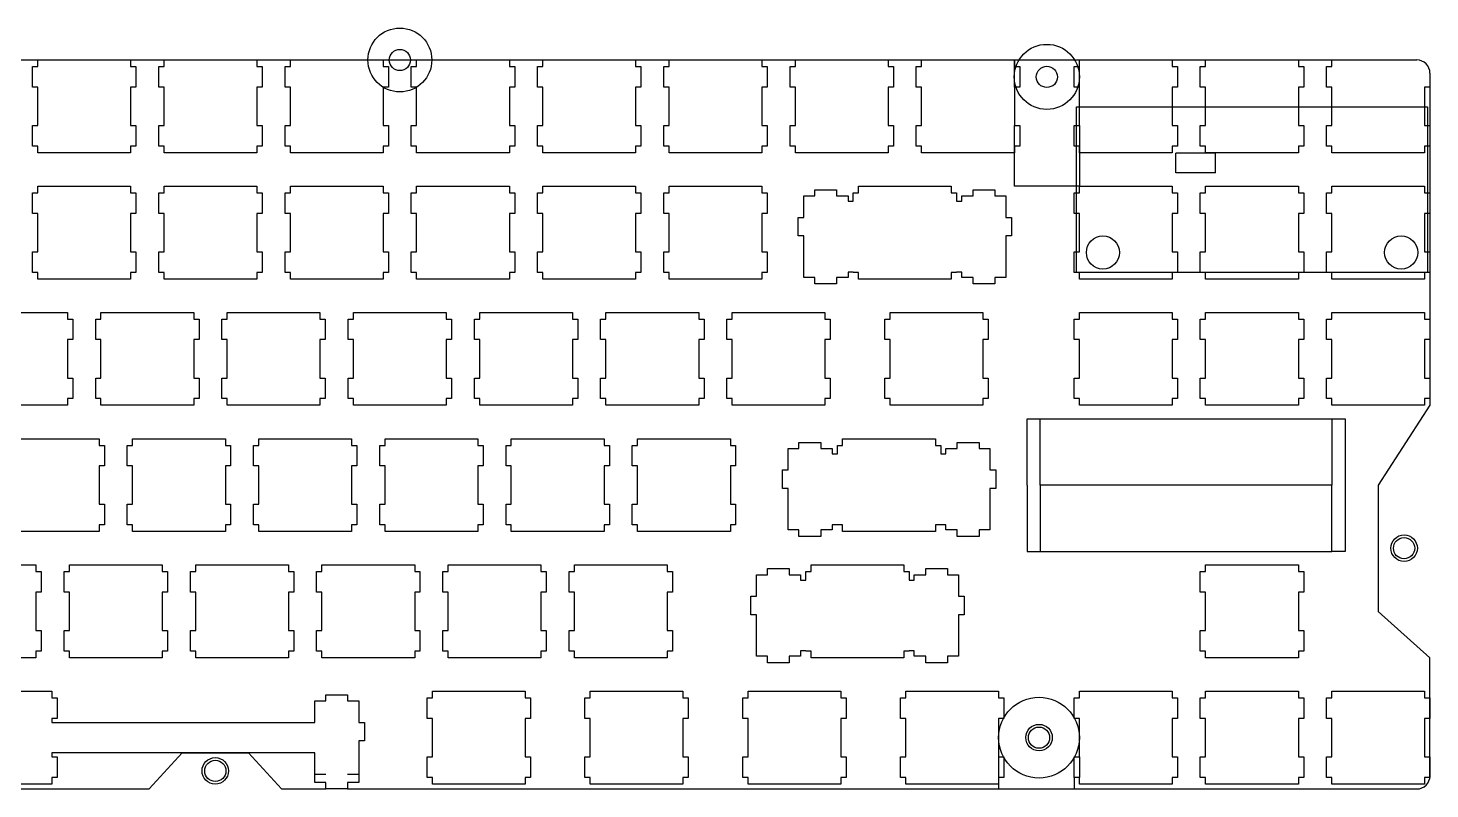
# Model space of a CAD drawing. Extents: x -658 to 1358, y -381 to 599.
# Drawn here: x 1146.7 to 1358.2, y 255.3 to 370.1 of the extents above; entities that cross this region are included whole.
import ezdxf

# ---------------------------------------------------------------- set-up
doc = ezdxf.new("R2010")
doc.units = 0
doc.header["$MEASUREMENT"] = 0

msp = doc.modelspace()

# ---------------------------------------------------------------- linework, layer by layer
at = {"linetype": 'Continuous'}
for p, q in [((1016.02, 365.26), (1356.23, 365.26)), ((1295.52, 361.16), (1295.52, 365.26)), ((1305.33, 361.16), (1305.33, 364.26)), ((1358.23, 363.26), (1358.23, 313.16)), ((1304.88, 358.21), (1357.88, 358.21)), ((1304.88, 333.21), (1304.88, 358.21)), ((1357.88, 358.21), (1357.88, 333.21)), ((1295.52, 346.21), (1295.52, 355.36)), ((1305.33, 355.36), (1305.33, 346.21)), ((1325.88, 351.21), (1319.88, 351.21)), ((1319.88, 348.21), (1319.88, 351.21)), ((1325.88, 348.21), (1325.88, 351.21)), ((1325.88, 348.21), (1319.88, 348.21)), ((1305.33, 346.21), (1295.52, 346.21)), ((1357.88, 333.21), (1304.88, 333.21)), ((1358.23, 313.16), (1350.43, 301.11)), ((1297.43, 301.11), (1297.43, 311.11)), ((1297.43, 311.11), (1299.43, 311.11)), ((1299.43, 311.11), (1343.43, 311.11)), ((1299.43, 301.11), (1299.43, 311.11)), ((1343.43, 311.11), (1343.43, 301.11)), ((1343.43, 311.11), (1345.43, 311.11)), ((1345.43, 311.11), (1345.43, 291.11)), ((1297.43, 301.11), (1297.43, 291.11)), ((1299.43, 301.11), (1299.43, 291.11)), ((1343.43, 301.11), (1299.43, 301.11)), ((1343.43, 291.11), (1343.43, 301.11)), ((1350.43, 301.11), (1350.43, 282.06)), ((1297.43, 291.11), (1299.43, 291.11)), ((1299.43, 291.11), (1343.43, 291.11)), ((1345.43, 291.11), (1343.43, 291.11)), ((1350.43, 282.06), (1358.23, 275.06)), ((1358.23, 257.26), (1358.23, 275.06)), ((1169.94, 260.71), (1164.94, 255.27)), ((1169.94, 260.71), (1179.94, 260.71)), ((1179.94, 260.71), (1184.94, 255.26)), ((1293.14, 260.11), (1293.14, 255.26)), ((1305.33, 260.11), (1305.33, 257.01)), ((1304.53, 257.01), (1304.53, 255.35)), ((1121.59, 255.27), (1164.94, 255.27)), ((1184.94, 255.26), (1191.61, 255.26)), ((1194.91, 255.26), (1356.23, 255.26))]:
    msp.add_line(p, q, dxfattribs=at)
at = {"color": 0}
for p, q in [((1147.37, 361.16), (1147.37, 364.26)), ((1147.37, 364.26), (1148.17, 364.26)), ((1148.17, 364.26), (1148.17, 365.26)), ((1148.17, 365.26), (1162.17, 365.26)), ((1162.17, 365.26), (1162.17, 364.26)), ((1162.17, 364.26), (1162.97, 364.26)), ((1162.97, 364.26), (1162.97, 361.16)), ((1166.42, 361.16), (1166.42, 364.26)), ((1166.42, 364.26), (1167.22, 364.26)), ((1167.22, 364.26), (1167.22, 365.26)), ((1167.22, 365.26), (1181.22, 365.26)), ((1181.22, 365.26), (1181.22, 364.26)), ((1181.22, 364.26), (1182.02, 364.26)), ((1182.02, 364.26), (1182.02, 361.16)), ((1185.47, 361.16), (1185.47, 364.26)), ((1185.47, 364.26), (1186.27, 364.26)), ((1186.27, 364.26), (1186.27, 365.26)), ((1186.27, 365.26), (1200.27, 365.26)), ((1200.27, 365.26), (1200.27, 364.26)), ((1200.27, 364.26), (1201.07, 364.26)), ((1201.07, 364.26), (1201.07, 361.16)), ((1204.52, 361.16), (1204.52, 364.26)), ((1204.52, 364.26), (1205.32, 364.26)), ((1205.32, 364.26), (1205.32, 365.26)), ((1205.32, 365.26), (1219.32, 365.26)), ((1219.32, 365.26), (1219.32, 364.26)), ((1219.32, 364.26), (1220.12, 364.26)), ((1220.12, 364.26), (1220.12, 361.16)), ((1223.57, 361.16), (1223.57, 364.26)), ((1223.57, 364.26), (1224.37, 364.26)), ((1224.37, 364.26), (1224.37, 365.26)), ((1224.37, 365.26), (1238.37, 365.26)), ((1238.37, 365.26), (1238.37, 364.26)), ((1238.37, 364.26), (1239.17, 364.26)), ((1239.17, 364.26), (1239.17, 361.16)), ((1242.62, 361.16), (1242.62, 364.26)), ((1242.62, 364.26), (1243.42, 364.26)), ((1243.42, 364.26), (1243.42, 365.26)), ((1243.42, 365.26), (1257.42, 365.26)), ((1257.42, 365.26), (1257.42, 364.26)), ((1257.42, 364.26), (1258.22, 364.26)), ((1258.22, 364.26), (1258.22, 361.16)), ((1261.67, 361.16), (1261.67, 364.26)), ((1261.67, 364.26), (1262.47, 364.26)), ((1262.47, 364.26), (1262.47, 365.26)), ((1262.47, 365.26), (1276.47, 365.26)), ((1276.47, 365.26), (1276.47, 364.26)), ((1276.47, 364.26), (1277.27, 364.26)), ((1277.27, 364.26), (1277.27, 361.16)), ((1280.72, 361.16), (1280.72, 364.26)), ((1280.72, 364.26), (1281.52, 364.26)), ((1281.52, 364.26), (1281.52, 365.26)), ((1281.52, 365.26), (1295.52, 365.26)), ((1295.52, 365.26), (1295.52, 364.26)), ((1295.52, 364.26), (1296.32, 364.26)), ((1296.32, 364.26), (1296.32, 361.16)), ((1304.53, 361.16), (1304.53, 364.26)), ((1304.53, 364.26), (1305.33, 364.26)), ((1305.33, 364.26), (1305.33, 365.26)), ((1305.33, 365.26), (1319.33, 365.26)), ((1319.33, 365.26), (1319.33, 364.26)), ((1319.33, 364.26), (1320.13, 364.26)), ((1320.13, 364.26), (1320.13, 361.16)), ((1323.58, 361.16), (1323.58, 364.26)), ((1323.58, 364.26), (1324.38, 364.26)), ((1324.38, 364.26), (1324.38, 365.26)), ((1324.38, 365.26), (1338.38, 365.26)), ((1338.38, 365.26), (1338.38, 364.26)), ((1338.38, 364.26), (1339.18, 364.26)), ((1339.18, 364.26), (1339.18, 361.16)), ((1342.63, 361.16), (1342.63, 364.26)), ((1342.63, 364.26), (1343.43, 364.26)), ((1343.43, 364.26), (1343.43, 365.26)), ((1343.43, 365.26), (1356.23, 365.26)), ((1358.23, 363.26), (1358.23, 361.16)), ((1148.17, 361.16), (1147.37, 361.16)), ((1148.17, 355.36), (1148.17, 361.16)), ((1162.97, 361.16), (1162.17, 361.16)), ((1162.17, 361.16), (1162.17, 355.36)), ((1167.22, 361.16), (1166.42, 361.16)), ((1167.22, 355.36), (1167.22, 361.16)), ((1182.02, 361.16), (1181.22, 361.16)), ((1181.22, 361.16), (1181.22, 355.36)), ((1186.27, 361.16), (1185.47, 361.16)), ((1186.27, 355.36), (1186.27, 361.16)), ((1201.07, 361.16), (1200.27, 361.16)), ((1200.27, 361.16), (1200.27, 355.36)), ((1205.32, 361.16), (1204.52, 361.16)), ((1205.32, 355.36), (1205.32, 361.16)), ((1220.12, 361.16), (1219.32, 361.16)), ((1219.32, 361.16), (1219.32, 355.36)), ((1224.37, 361.16), (1223.57, 361.16)), ((1224.37, 355.36), (1224.37, 361.16)), ((1239.17, 361.16), (1238.37, 361.16)), ((1238.37, 361.16), (1238.37, 355.36)), ((1243.42, 361.16), (1242.62, 361.16)), ((1243.42, 355.36), (1243.42, 361.16)), ((1258.22, 361.16), (1257.42, 361.16)), ((1257.42, 361.16), (1257.42, 355.36)), ((1262.47, 361.16), (1261.67, 361.16)), ((1262.47, 355.36), (1262.47, 361.16)), ((1277.27, 361.16), (1276.47, 361.16)), ((1276.47, 361.16), (1276.47, 355.36)), ((1281.52, 361.16), (1280.72, 361.16)), ((1281.52, 355.36), (1281.52, 361.16)), ((1296.32, 361.16), (1295.52, 361.16)), ((1295.52, 361.16), (1295.52, 355.36)), ((1305.33, 361.16), (1304.53, 361.16)), ((1305.33, 355.36), (1305.33, 361.16)), ((1320.13, 361.16), (1319.33, 361.16)), ((1319.33, 361.16), (1319.33, 355.36)), ((1324.38, 361.16), (1323.58, 361.16)), ((1324.38, 355.36), (1324.38, 361.16)), ((1339.18, 361.16), (1338.38, 361.16)), ((1338.38, 361.16), (1338.38, 355.36)), ((1343.43, 361.16), (1342.63, 361.16)), ((1343.43, 355.36), (1343.43, 361.16)), ((1358.23, 361.16), (1357.43, 361.16)), ((1357.43, 361.16), (1357.43, 355.36)), ((1147.37, 352.26), (1147.37, 355.36)), ((1147.37, 355.36), (1148.17, 355.36)), ((1162.17, 355.36), (1162.97, 355.36)), ((1162.97, 355.36), (1162.97, 352.26)), ((1166.42, 352.26), (1166.42, 355.36)), ((1166.42, 355.36), (1167.22, 355.36)), ((1181.22, 355.36), (1182.02, 355.36)), ((1182.02, 355.36), (1182.02, 352.26)), ((1185.47, 352.26), (1185.47, 355.36)), ((1185.47, 355.36), (1186.27, 355.36)), ((1200.27, 355.36), (1201.07, 355.36)), ((1201.07, 355.36), (1201.07, 352.26)), ((1204.52, 352.26), (1204.52, 355.36)), ((1204.52, 355.36), (1205.32, 355.36)), ((1219.32, 355.36), (1220.12, 355.36)), ((1220.12, 355.36), (1220.12, 352.26)), ((1223.57, 352.26), (1223.57, 355.36)), ((1223.57, 355.36), (1224.37, 355.36)), ((1238.37, 355.36), (1239.17, 355.36)), ((1239.17, 355.36), (1239.17, 352.26)), ((1242.62, 352.26), (1242.62, 355.36)), ((1242.62, 355.36), (1243.42, 355.36)), ((1257.42, 355.36), (1258.22, 355.36)), ((1258.22, 355.36), (1258.22, 352.26)), ((1261.67, 352.26), (1261.67, 355.36)), ((1261.67, 355.36), (1262.47, 355.36)), ((1276.47, 355.36), (1277.27, 355.36)), ((1277.27, 355.36), (1277.27, 352.26)), ((1280.72, 352.26), (1280.72, 355.36)), ((1280.72, 355.36), (1281.52, 355.36)), ((1295.52, 355.36), (1296.32, 355.36)), ((1296.32, 355.36), (1296.32, 352.26)), ((1304.53, 352.26), (1304.53, 355.36)), ((1304.53, 355.36), (1305.33, 355.36)), ((1319.33, 355.36), (1320.13, 355.36)), ((1320.13, 355.36), (1320.13, 352.26)), ((1323.58, 352.26), (1323.58, 355.36)), ((1323.58, 355.36), (1324.38, 355.36)), ((1338.38, 355.36), (1339.18, 355.36)), ((1339.18, 355.36), (1339.18, 352.26)), ((1342.63, 352.26), (1342.63, 355.36)), ((1342.63, 355.36), (1343.43, 355.36)), ((1357.43, 355.36), (1358.23, 355.36)), ((1358.23, 355.36), (1358.23, 352.26)), ((1148.17, 352.26), (1147.37, 352.26)), ((1148.17, 351.26), (1148.17, 352.26)), ((1162.17, 351.26), (1148.17, 351.26)), ((1162.17, 352.26), (1162.17, 351.26)), ((1162.97, 352.26), (1162.17, 352.26)), ((1167.22, 352.26), (1166.42, 352.26)), ((1167.22, 351.26), (1167.22, 352.26)), ((1181.22, 351.26), (1167.22, 351.26)), ((1181.22, 352.26), (1181.22, 351.26)), ((1182.02, 352.26), (1181.22, 352.26)), ((1186.27, 352.26), (1185.47, 352.26)), ((1186.27, 351.26), (1186.27, 352.26)), ((1200.27, 351.26), (1186.27, 351.26)), ((1200.27, 352.26), (1200.27, 351.26)), ((1201.07, 352.26), (1200.27, 352.26)), ((1205.32, 352.26), (1204.52, 352.26)), ((1205.32, 351.26), (1205.32, 352.26)), ((1219.32, 351.26), (1205.32, 351.26)), ((1219.32, 352.26), (1219.32, 351.26)), ((1220.12, 352.26), (1219.32, 352.26)), ((1224.37, 352.26), (1223.57, 352.26)), ((1224.37, 351.26), (1224.37, 352.26)), ((1238.37, 351.26), (1224.37, 351.26)), ((1238.37, 352.26), (1238.37, 351.26)), ((1239.17, 352.26), (1238.37, 352.26)), ((1243.42, 352.26), (1242.62, 352.26)), ((1243.42, 351.26), (1243.42, 352.26)), ((1257.42, 351.26), (1243.42, 351.26)), ((1257.42, 352.26), (1257.42, 351.26)), ((1258.22, 352.26), (1257.42, 352.26)), ((1262.47, 352.26), (1261.67, 352.26)), ((1262.47, 351.26), (1262.47, 352.26)), ((1276.47, 351.26), (1262.47, 351.26)), ((1276.47, 352.26), (1276.47, 351.26)), ((1277.27, 352.26), (1276.47, 352.26)), ((1281.52, 352.26), (1280.72, 352.26)), ((1281.52, 351.26), (1281.52, 352.26)), ((1295.52, 351.26), (1281.52, 351.26)), ((1295.52, 352.26), (1295.52, 351.26)), ((1296.32, 352.26), (1295.52, 352.26)), ((1305.33, 352.26), (1304.53, 352.26)), ((1305.33, 351.26), (1305.33, 352.26)), ((1319.33, 351.26), (1305.33, 351.26)), ((1319.33, 352.26), (1319.33, 351.26)), ((1320.13, 352.26), (1319.33, 352.26)), ((1324.38, 352.26), (1323.58, 352.26)), ((1324.38, 351.26), (1324.38, 352.26)), ((1338.38, 351.26), (1324.38, 351.26)), ((1338.38, 352.26), (1338.38, 351.26)), ((1339.18, 352.26), (1338.38, 352.26)), ((1343.43, 352.26), (1342.63, 352.26)), ((1343.43, 351.26), (1343.43, 352.26)), ((1357.43, 351.26), (1343.43, 351.26)), ((1357.43, 352.26), (1357.43, 351.26)), ((1358.23, 352.26), (1357.43, 352.26)), ((1147.37, 342.11), (1147.37, 345.21)), ((1147.37, 345.21), (1148.17, 345.21)), ((1148.17, 345.21), (1148.17, 346.21)), ((1148.17, 346.21), (1162.17, 346.21)), ((1162.17, 346.21), (1162.17, 345.21)), ((1162.17, 345.21), (1162.97, 345.21)), ((1162.97, 345.21), (1162.97, 342.11)), ((1166.42, 342.11), (1166.42, 345.21)), ((1166.42, 345.21), (1167.22, 345.21)), ((1167.22, 345.21), (1167.22, 346.21)), ((1167.22, 346.21), (1181.22, 346.21)), ((1181.22, 346.21), (1181.22, 345.21)), ((1181.22, 345.21), (1182.02, 345.21)), ((1182.02, 345.21), (1182.02, 342.11)), ((1185.47, 342.11), (1185.47, 345.21)), ((1185.47, 345.21), (1186.27, 345.21)), ((1186.27, 345.21), (1186.27, 346.21)), ((1186.27, 346.21), (1200.27, 346.21)), ((1200.27, 346.21), (1200.27, 345.21)), ((1200.27, 345.21), (1201.07, 345.21)), ((1201.07, 345.21), (1201.07, 342.11)), ((1204.52, 342.11), (1204.52, 345.21)), ((1204.52, 345.21), (1205.32, 345.21)), ((1205.32, 345.21), (1205.32, 346.21)), ((1205.32, 346.21), (1219.32, 346.21)), ((1219.32, 346.21), (1219.32, 345.21)), ((1219.32, 345.21), (1220.12, 345.21)), ((1220.12, 345.21), (1220.12, 342.11)), ((1223.57, 342.11), (1223.57, 345.21)), ((1223.57, 345.21), (1224.37, 345.21)), ((1224.37, 345.21), (1224.37, 346.21)), ((1224.37, 346.21), (1238.37, 346.21)), ((1238.37, 346.21), (1238.37, 345.21)), ((1238.37, 345.21), (1239.17, 345.21)), ((1239.17, 345.21), (1239.17, 342.11)), ((1242.62, 342.11), (1242.62, 345.21)), ((1242.62, 345.21), (1243.42, 345.21)), ((1243.42, 345.21), (1243.42, 346.21)), ((1243.42, 346.21), (1257.42, 346.21)), ((1257.42, 346.21), (1257.42, 345.21)), ((1257.42, 345.21), (1258.22, 345.21)), ((1258.22, 345.21), (1258.22, 342.11)), ((1265.39, 344.74), (1265.39, 345.66)), ((1265.39, 345.66), (1268.69, 345.66)), ((1268.69, 345.66), (1268.69, 344.74)), ((1271.19, 343.94), (1271.19, 345.21)), ((1271.19, 345.21), (1271.99, 345.21)), ((1271.99, 345.21), (1271.99, 346.21)), ((1271.99, 346.21), (1285.99, 346.21)), ((1285.99, 346.21), (1285.99, 345.21)), ((1285.99, 345.21), (1286.79, 345.21)), ((1286.79, 345.21), (1286.79, 343.94)), ((1289.29, 344.74), (1289.29, 345.66)), ((1289.29, 345.66), (1292.59, 345.66)), ((1292.59, 345.66), (1292.59, 344.74)), ((1304.53, 342.11), (1304.53, 345.21)), ((1304.53, 345.21), (1305.33, 345.21)), ((1305.33, 345.21), (1305.33, 346.21)), ((1305.33, 346.21), (1319.33, 346.21)), ((1319.33, 346.21), (1319.33, 345.21)), ((1319.33, 345.21), (1320.13, 345.21)), ((1320.13, 345.21), (1320.13, 342.11)), ((1323.58, 342.11), (1323.58, 345.21)), ((1323.58, 345.21), (1324.38, 345.21)), ((1324.38, 345.21), (1324.38, 346.21)), ((1324.38, 346.21), (1338.38, 346.21)), ((1338.38, 346.21), (1338.38, 345.21)), ((1338.38, 345.21), (1339.18, 345.21)), ((1339.18, 345.21), (1339.18, 342.11)), ((1342.63, 342.11), (1342.63, 345.21)), ((1342.63, 345.21), (1343.43, 345.21)), ((1343.43, 345.21), (1343.43, 346.21)), ((1343.43, 346.21), (1357.43, 346.21)), ((1357.43, 346.21), (1357.43, 345.21)), ((1357.43, 345.21), (1358.23, 345.21)), ((1358.23, 345.21), (1358.23, 342.11)), ((1263.77, 341.51), (1263.77, 344.74)), ((1263.77, 344.74), (1265.39, 344.74)), ((1268.69, 344.74), (1270.42, 344.74)), ((1270.42, 344.74), (1270.42, 343.94)), ((1270.42, 343.94), (1271.19, 343.94)), ((1286.79, 343.94), (1287.57, 343.94)), ((1287.57, 343.94), (1287.57, 344.74)), ((1287.57, 344.74), (1289.29, 344.74)), ((1292.59, 344.74), (1294.22, 344.74)), ((1294.22, 344.74), (1294.22, 341.51)), ((1148.17, 342.11), (1147.37, 342.11)), ((1148.17, 336.31), (1148.17, 342.11)), ((1162.97, 342.11), (1162.17, 342.11)), ((1162.17, 342.11), (1162.17, 336.31)), ((1167.22, 342.11), (1166.42, 342.11)), ((1167.22, 336.31), (1167.22, 342.11)), ((1182.02, 342.11), (1181.22, 342.11)), ((1181.22, 342.11), (1181.22, 336.31)), ((1186.27, 342.11), (1185.47, 342.11)), ((1186.27, 336.31), (1186.27, 342.11)), ((1201.07, 342.11), (1200.27, 342.11)), ((1200.27, 342.11), (1200.27, 336.31)), ((1205.32, 342.11), (1204.52, 342.11)), ((1205.32, 336.31), (1205.32, 342.11)), ((1220.12, 342.11), (1219.32, 342.11)), ((1219.32, 342.11), (1219.32, 336.31)), ((1224.37, 342.11), (1223.57, 342.11)), ((1224.37, 336.31), (1224.37, 342.11)), ((1239.17, 342.11), (1238.37, 342.11)), ((1238.37, 342.11), (1238.37, 336.31)), ((1243.42, 342.11), (1242.62, 342.11)), ((1243.42, 336.31), (1243.42, 342.11)), ((1258.22, 342.11), (1257.42, 342.11)), ((1257.42, 342.11), (1257.42, 336.31)), ((1262.89, 338.71), (1262.89, 341.51)), ((1262.89, 341.51), (1263.77, 341.51)), ((1294.22, 341.51), (1295.09, 341.51)), ((1295.09, 341.51), (1295.09, 338.71)), ((1305.33, 342.11), (1304.53, 342.11)), ((1305.33, 336.31), (1305.33, 342.11)), ((1320.13, 342.11), (1319.33, 342.11)), ((1319.33, 342.11), (1319.33, 336.31)), ((1324.38, 342.11), (1323.58, 342.11)), ((1324.38, 336.31), (1324.38, 342.11)), ((1339.18, 342.11), (1338.38, 342.11)), ((1338.38, 342.11), (1338.38, 336.31)), ((1343.43, 342.11), (1342.63, 342.11)), ((1343.43, 336.31), (1343.43, 342.11)), ((1358.23, 342.11), (1357.43, 342.11)), ((1357.43, 342.11), (1357.43, 336.31)), ((1263.77, 338.71), (1262.89, 338.71)), ((1263.77, 332.44), (1263.77, 338.71)), ((1294.22, 338.71), (1294.22, 332.44)), ((1295.09, 338.71), (1294.22, 338.71)), ((1147.37, 333.21), (1147.37, 336.31)), ((1147.37, 336.31), (1148.17, 336.31)), ((1162.17, 336.31), (1162.97, 336.31)), ((1162.97, 336.31), (1162.97, 333.21)), ((1166.42, 333.21), (1166.42, 336.31)), ((1166.42, 336.31), (1167.22, 336.31)), ((1181.22, 336.31), (1182.02, 336.31)), ((1182.02, 336.31), (1182.02, 333.21)), ((1185.47, 333.21), (1185.47, 336.31)), ((1185.47, 336.31), (1186.27, 336.31)), ((1200.27, 336.31), (1201.07, 336.31)), ((1201.07, 336.31), (1201.07, 333.21)), ((1204.52, 333.21), (1204.52, 336.31)), ((1204.52, 336.31), (1205.32, 336.31)), ((1219.32, 336.31), (1220.12, 336.31)), ((1220.12, 336.31), (1220.12, 333.21)), ((1223.57, 333.21), (1223.57, 336.31)), ((1223.57, 336.31), (1224.37, 336.31)), ((1238.37, 336.31), (1239.17, 336.31)), ((1239.17, 336.31), (1239.17, 333.21)), ((1242.62, 333.21), (1242.62, 336.31)), ((1242.62, 336.31), (1243.42, 336.31)), ((1257.42, 336.31), (1258.22, 336.31)), ((1258.22, 336.31), (1258.22, 333.21)), ((1304.53, 333.21), (1304.53, 336.31)), ((1304.53, 336.31), (1305.33, 336.31)), ((1319.33, 336.31), (1320.13, 336.31)), ((1320.13, 336.31), (1320.13, 333.21)), ((1323.58, 333.21), (1323.58, 336.31)), ((1323.58, 336.31), (1324.38, 336.31)), ((1338.38, 336.31), (1339.18, 336.31)), ((1339.18, 336.31), (1339.18, 333.21)), ((1342.63, 333.21), (1342.63, 336.31)), ((1342.63, 336.31), (1343.43, 336.31)), ((1357.43, 336.31), (1358.23, 336.31)), ((1358.23, 336.31), (1358.23, 333.21)), ((1148.17, 333.21), (1147.37, 333.21)), ((1148.17, 332.21), (1148.17, 333.21)), ((1162.17, 332.21), (1148.17, 332.21)), ((1162.17, 333.21), (1162.17, 332.21)), ((1162.97, 333.21), (1162.17, 333.21)), ((1167.22, 333.21), (1166.42, 333.21)), ((1167.22, 332.21), (1167.22, 333.21)), ((1181.22, 332.21), (1167.22, 332.21)), ((1181.22, 333.21), (1181.22, 332.21)), ((1182.02, 333.21), (1181.22, 333.21)), ((1186.27, 333.21), (1185.47, 333.21)), ((1186.27, 332.21), (1186.27, 333.21)), ((1200.27, 332.21), (1186.27, 332.21)), ((1200.27, 333.21), (1200.27, 332.21)), ((1201.07, 333.21), (1200.27, 333.21)), ((1205.32, 333.21), (1204.52, 333.21)), ((1205.32, 332.21), (1205.32, 333.21)), ((1219.32, 332.21), (1205.32, 332.21)), ((1219.32, 333.21), (1219.32, 332.21)), ((1220.12, 333.21), (1219.32, 333.21)), ((1224.37, 333.21), (1223.57, 333.21)), ((1224.37, 332.21), (1224.37, 333.21)), ((1238.37, 332.21), (1224.37, 332.21)), ((1238.37, 333.21), (1238.37, 332.21)), ((1239.17, 333.21), (1238.37, 333.21)), ((1243.42, 333.21), (1242.62, 333.21)), ((1243.42, 332.21), (1243.42, 333.21)), ((1257.42, 332.21), (1243.42, 332.21)), ((1257.42, 333.21), (1257.42, 332.21)), ((1258.22, 333.21), (1257.42, 333.21)), ((1265.39, 332.44), (1263.77, 332.44)), ((1265.39, 331.46), (1265.39, 332.44)), ((1270.42, 332.44), (1268.69, 332.44)), ((1268.69, 332.44), (1268.69, 331.46)), ((1271.19, 333.24), (1270.42, 333.24)), ((1270.42, 333.24), (1270.42, 332.44)), ((1271.19, 333.21), (1271.19, 333.24)), ((1271.99, 333.21), (1271.19, 333.21)), ((1271.99, 332.21), (1271.99, 333.21)), ((1285.99, 332.21), (1271.99, 332.21)), ((1286.79, 333.21), (1285.99, 333.21)), ((1285.99, 333.21), (1285.99, 332.21)), ((1287.57, 333.24), (1286.79, 333.24)), ((1286.79, 333.24), (1286.79, 333.21)), ((1287.57, 332.44), (1287.57, 333.24)), ((1289.29, 332.44), (1287.57, 332.44)), ((1289.29, 331.46), (1289.29, 332.44)), ((1294.22, 332.44), (1292.59, 332.44)), ((1292.59, 332.44), (1292.59, 331.46)), ((1305.33, 333.21), (1304.53, 333.21)), ((1305.33, 332.21), (1305.33, 333.21)), ((1319.33, 332.21), (1305.33, 332.21)), ((1319.33, 333.21), (1319.33, 332.21)), ((1320.13, 333.21), (1319.33, 333.21)), ((1324.38, 333.21), (1323.58, 333.21)), ((1324.38, 332.21), (1324.38, 333.21)), ((1338.38, 332.21), (1324.38, 332.21)), ((1338.38, 333.21), (1338.38, 332.21)), ((1339.18, 333.21), (1338.38, 333.21)), ((1343.43, 333.21), (1342.63, 333.21)), ((1343.43, 332.21), (1343.43, 333.21)), ((1357.43, 332.21), (1343.43, 332.21)), ((1357.43, 333.21), (1357.43, 332.21)), ((1358.23, 333.21), (1357.43, 333.21)), ((1268.69, 331.46), (1265.39, 331.46)), ((1292.59, 331.46), (1289.29, 331.46)), ((1138.64, 327.16), (1152.64, 327.16)), ((1152.64, 327.16), (1152.64, 326.16)), ((1152.64, 326.16), (1153.44, 326.16)), ((1153.44, 326.16), (1153.44, 323.06)), ((1156.89, 323.06), (1156.89, 326.16)), ((1156.89, 326.16), (1157.69, 326.16)), ((1157.69, 326.16), (1157.69, 327.16)), ((1157.69, 327.16), (1171.69, 327.16)), ((1171.69, 327.16), (1171.69, 326.16)), ((1171.69, 326.16), (1172.49, 326.16)), ((1172.49, 326.16), (1172.49, 323.06)), ((1175.94, 323.06), (1175.94, 326.16)), ((1175.94, 326.16), (1176.74, 326.16)), ((1176.74, 326.16), (1176.74, 327.16)), ((1176.74, 327.16), (1190.74, 327.16)), ((1190.74, 327.16), (1190.74, 326.16)), ((1190.74, 326.16), (1191.54, 326.16)), ((1191.54, 326.16), (1191.54, 323.06)), ((1194.99, 323.06), (1194.99, 326.16)), ((1194.99, 326.16), (1195.79, 326.16)), ((1195.79, 326.16), (1195.79, 327.16)), ((1195.79, 327.16), (1209.79, 327.16)), ((1209.79, 327.16), (1209.79, 326.16)), ((1209.79, 326.16), (1210.59, 326.16)), ((1210.59, 326.16), (1210.59, 323.06)), ((1214.04, 323.06), (1214.04, 326.16)), ((1214.04, 326.16), (1214.84, 326.16)), ((1214.84, 326.16), (1214.84, 327.16)), ((1214.84, 327.16), (1228.84, 327.16)), ((1228.84, 327.16), (1228.84, 326.16)), ((1228.84, 326.16), (1229.64, 326.16)), ((1229.64, 326.16), (1229.64, 323.06)), ((1233.09, 323.06), (1233.09, 326.16)), ((1233.09, 326.16), (1233.89, 326.16)), ((1233.89, 326.16), (1233.89, 327.16)), ((1233.89, 327.16), (1247.89, 327.16)), ((1247.89, 327.16), (1247.89, 326.16)), ((1247.89, 326.16), (1248.69, 326.16)), ((1248.69, 326.16), (1248.69, 323.06)), ((1252.14, 323.06), (1252.14, 326.16)), ((1252.14, 326.16), (1252.94, 326.16)), ((1252.94, 326.16), (1252.94, 327.16)), ((1252.94, 327.16), (1266.94, 327.16)), ((1266.94, 327.16), (1266.94, 326.16)), ((1266.94, 326.16), (1267.74, 326.16)), ((1267.74, 326.16), (1267.74, 323.06)), ((1275.96, 323.06), (1275.96, 326.16)), ((1275.96, 326.16), (1276.76, 326.16)), ((1276.76, 326.16), (1276.76, 327.16)), ((1276.76, 327.16), (1290.76, 327.16)), ((1290.76, 327.16), (1290.76, 326.16)), ((1290.76, 326.16), (1291.56, 326.16)), ((1291.56, 326.16), (1291.56, 323.06)), ((1304.53, 323.06), (1304.53, 326.16)), ((1304.53, 326.16), (1305.33, 326.16)), ((1305.33, 326.16), (1305.33, 327.16)), ((1305.33, 327.16), (1319.33, 327.16)), ((1319.33, 327.16), (1319.33, 326.16)), ((1319.33, 326.16), (1320.13, 326.16)), ((1320.13, 326.16), (1320.13, 323.06)), ((1323.58, 323.06), (1323.58, 326.16)), ((1323.58, 326.16), (1324.38, 326.16)), ((1324.38, 326.16), (1324.38, 327.16)), ((1324.38, 327.16), (1338.38, 327.16)), ((1338.38, 327.16), (1338.38, 326.16)), ((1338.38, 326.16), (1339.18, 326.16)), ((1339.18, 326.16), (1339.18, 323.06)), ((1342.63, 323.06), (1342.63, 326.16)), ((1342.63, 326.16), (1343.43, 326.16)), ((1343.43, 326.16), (1343.43, 327.16)), ((1343.43, 327.16), (1357.43, 327.16)), ((1357.43, 327.16), (1357.43, 326.16)), ((1357.43, 326.16), (1358.23, 326.16)), ((1358.23, 326.16), (1358.23, 323.06)), ((1153.44, 323.06), (1152.64, 323.06)), ((1152.64, 323.06), (1152.64, 317.26)), ((1157.69, 323.06), (1156.89, 323.06)), ((1157.69, 317.26), (1157.69, 323.06)), ((1172.49, 323.06), (1171.69, 323.06)), ((1171.69, 323.06), (1171.69, 317.26)), ((1176.74, 323.06), (1175.94, 323.06)), ((1176.74, 317.26), (1176.74, 323.06)), ((1191.54, 323.06), (1190.74, 323.06)), ((1190.74, 323.06), (1190.74, 317.26)), ((1195.79, 323.06), (1194.99, 323.06)), ((1195.79, 317.26), (1195.79, 323.06)), ((1210.59, 323.06), (1209.79, 323.06)), ((1209.79, 323.06), (1209.79, 317.26)), ((1214.84, 323.06), (1214.04, 323.06)), ((1214.84, 317.26), (1214.84, 323.06)), ((1229.64, 323.06), (1228.84, 323.06)), ((1228.84, 323.06), (1228.84, 317.26)), ((1233.89, 323.06), (1233.09, 323.06)), ((1233.89, 317.26), (1233.89, 323.06)), ((1248.69, 323.06), (1247.89, 323.06)), ((1247.89, 323.06), (1247.89, 317.26)), ((1252.94, 323.06), (1252.14, 323.06)), ((1252.94, 317.26), (1252.94, 323.06)), ((1267.74, 323.06), (1266.94, 323.06)), ((1266.94, 323.06), (1266.94, 317.26)), ((1276.76, 323.06), (1275.96, 323.06)), ((1276.76, 317.26), (1276.76, 323.06)), ((1291.56, 323.06), (1290.76, 323.06)), ((1290.76, 323.06), (1290.76, 317.26)), ((1305.33, 323.06), (1304.53, 323.06)), ((1305.33, 317.26), (1305.33, 323.06)), ((1320.13, 323.06), (1319.33, 323.06)), ((1319.33, 323.06), (1319.33, 317.26)), ((1324.38, 323.06), (1323.58, 323.06)), ((1324.38, 317.26), (1324.38, 323.06)), ((1339.18, 323.06), (1338.38, 323.06)), ((1338.38, 323.06), (1338.38, 317.26)), ((1343.43, 323.06), (1342.63, 323.06)), ((1343.43, 317.26), (1343.43, 323.06)), ((1358.23, 323.06), (1357.43, 323.06)), ((1357.43, 323.06), (1357.43, 317.26)), ((1152.64, 317.26), (1153.44, 317.26)), ((1153.44, 317.26), (1153.44, 314.16)), ((1156.89, 314.16), (1156.89, 317.26)), ((1156.89, 317.26), (1157.69, 317.26)), ((1171.69, 317.26), (1172.49, 317.26)), ((1172.49, 317.26), (1172.49, 314.16)), ((1175.94, 314.16), (1175.94, 317.26)), ((1175.94, 317.26), (1176.74, 317.26)), ((1190.74, 317.26), (1191.54, 317.26)), ((1191.54, 317.26), (1191.54, 314.16)), ((1194.99, 314.16), (1194.99, 317.26)), ((1194.99, 317.26), (1195.79, 317.26)), ((1209.79, 317.26), (1210.59, 317.26)), ((1210.59, 317.26), (1210.59, 314.16)), ((1214.04, 314.16), (1214.04, 317.26)), ((1214.04, 317.26), (1214.84, 317.26)), ((1228.84, 317.26), (1229.64, 317.26)), ((1229.64, 317.26), (1229.64, 314.16)), ((1233.09, 314.16), (1233.09, 317.26)), ((1233.09, 317.26), (1233.89, 317.26)), ((1247.89, 317.26), (1248.69, 317.26)), ((1248.69, 317.26), (1248.69, 314.16)), ((1252.14, 314.16), (1252.14, 317.26)), ((1252.14, 317.26), (1252.94, 317.26)), ((1266.94, 317.26), (1267.74, 317.26)), ((1267.74, 317.26), (1267.74, 314.16)), ((1275.96, 314.16), (1275.96, 317.26)), ((1275.96, 317.26), (1276.76, 317.26)), ((1290.76, 317.26), (1291.56, 317.26)), ((1291.56, 317.26), (1291.56, 314.16)), ((1304.53, 314.16), (1304.53, 317.26)), ((1304.53, 317.26), (1305.33, 317.26)), ((1319.33, 317.26), (1320.13, 317.26)), ((1320.13, 317.26), (1320.13, 314.16)), ((1323.58, 314.16), (1323.58, 317.26)), ((1323.58, 317.26), (1324.38, 317.26)), ((1338.38, 317.26), (1339.18, 317.26)), ((1339.18, 317.26), (1339.18, 314.16)), ((1342.63, 314.16), (1342.63, 317.26)), ((1342.63, 317.26), (1343.43, 317.26)), ((1357.43, 317.26), (1358.23, 317.26)), ((1358.23, 317.26), (1358.23, 314.16)), ((1152.64, 313.16), (1138.64, 313.16)), ((1152.64, 314.16), (1152.64, 313.16)), ((1153.44, 314.16), (1152.64, 314.16)), ((1157.69, 314.16), (1156.89, 314.16)), ((1157.69, 313.16), (1157.69, 314.16)), ((1171.69, 313.16), (1157.69, 313.16)), ((1171.69, 314.16), (1171.69, 313.16)), ((1172.49, 314.16), (1171.69, 314.16)), ((1176.74, 314.16), (1175.94, 314.16)), ((1176.74, 313.16), (1176.74, 314.16)), ((1190.74, 313.16), (1176.74, 313.16)), ((1190.74, 314.16), (1190.74, 313.16)), ((1191.54, 314.16), (1190.74, 314.16)), ((1195.79, 314.16), (1194.99, 314.16)), ((1195.79, 313.16), (1195.79, 314.16)), ((1209.79, 313.16), (1195.79, 313.16)), ((1209.79, 314.16), (1209.79, 313.16)), ((1210.59, 314.16), (1209.79, 314.16)), ((1214.84, 314.16), (1214.04, 314.16)), ((1214.84, 313.16), (1214.84, 314.16)), ((1228.84, 313.16), (1214.84, 313.16)), ((1228.84, 314.16), (1228.84, 313.16)), ((1229.64, 314.16), (1228.84, 314.16)), ((1233.89, 314.16), (1233.09, 314.16)), ((1233.89, 313.16), (1233.89, 314.16)), ((1247.89, 313.16), (1233.89, 313.16)), ((1247.89, 314.16), (1247.89, 313.16)), ((1248.69, 314.16), (1247.89, 314.16)), ((1252.94, 314.16), (1252.14, 314.16)), ((1252.94, 313.16), (1252.94, 314.16)), ((1266.94, 313.16), (1252.94, 313.16)), ((1266.94, 314.16), (1266.94, 313.16)), ((1267.74, 314.16), (1266.94, 314.16)), ((1276.76, 314.16), (1275.96, 314.16)), ((1276.76, 313.16), (1276.76, 314.16)), ((1290.76, 313.16), (1276.76, 313.16)), ((1290.76, 314.16), (1290.76, 313.16)), ((1291.56, 314.16), (1290.76, 314.16)), ((1305.33, 314.16), (1304.53, 314.16)), ((1305.33, 313.16), (1305.33, 314.16)), ((1319.33, 313.16), (1305.33, 313.16)), ((1319.33, 314.16), (1319.33, 313.16)), ((1320.13, 314.16), (1319.33, 314.16)), ((1324.38, 314.16), (1323.58, 314.16)), ((1324.38, 313.16), (1324.38, 314.16)), ((1338.38, 313.16), (1324.38, 313.16)), ((1338.38, 314.16), (1338.38, 313.16)), ((1339.18, 314.16), (1338.38, 314.16)), ((1343.43, 314.16), (1342.63, 314.16)), ((1343.43, 313.16), (1343.43, 314.16)), ((1357.43, 313.16), (1343.43, 313.16)), ((1357.43, 314.16), (1357.43, 313.16)), ((1358.23, 314.16), (1357.43, 314.16)), ((1143.41, 308.11), (1157.41, 308.11)), ((1157.41, 308.11), (1157.41, 307.11)), ((1157.41, 307.11), (1158.21, 307.11)), ((1158.21, 307.11), (1158.21, 304.01)), ((1161.66, 304.01), (1161.66, 307.11)), ((1161.66, 307.11), (1162.46, 307.11)), ((1162.46, 307.11), (1162.46, 308.11)), ((1162.46, 308.11), (1176.46, 308.11)), ((1176.46, 308.11), (1176.46, 307.11)), ((1176.46, 307.11), (1177.26, 307.11)), ((1177.26, 307.11), (1177.26, 304.01)), ((1180.71, 304.01), (1180.71, 307.11)), ((1180.71, 307.11), (1181.51, 307.11)), ((1181.51, 307.11), (1181.51, 308.11)), ((1181.51, 308.11), (1195.51, 308.11)), ((1195.51, 308.11), (1195.51, 307.11)), ((1195.51, 307.11), (1196.31, 307.11)), ((1196.31, 307.11), (1196.31, 304.01)), ((1199.76, 304.01), (1199.76, 307.11)), ((1199.76, 307.11), (1200.56, 307.11)), ((1200.56, 307.11), (1200.56, 308.11)), ((1200.56, 308.11), (1214.56, 308.11)), ((1214.56, 308.11), (1214.56, 307.11)), ((1214.56, 307.11), (1215.36, 307.11)), ((1215.36, 307.11), (1215.36, 304.01)), ((1218.81, 304.01), (1218.81, 307.11)), ((1218.81, 307.11), (1219.61, 307.11)), ((1219.61, 307.11), (1219.61, 308.11)), ((1219.61, 308.11), (1233.61, 308.11)), ((1233.61, 308.11), (1233.61, 307.11)), ((1233.61, 307.11), (1234.41, 307.11)), ((1234.41, 307.11), (1234.41, 304.01)), ((1237.86, 304.01), (1237.86, 307.11)), ((1237.86, 307.11), (1238.66, 307.11)), ((1238.66, 307.11), (1238.66, 308.11)), ((1238.66, 308.11), (1252.66, 308.11)), ((1252.66, 308.11), (1252.66, 307.11)), ((1252.66, 307.11), (1253.46, 307.11)), ((1253.46, 307.11), (1253.46, 304.01)), ((1263.01, 306.64), (1263.01, 307.56)), ((1263.01, 307.56), (1266.31, 307.56)), ((1266.31, 307.56), (1266.31, 306.64)), ((1268.81, 305.84), (1268.81, 307.11)), ((1268.81, 307.11), (1269.61, 307.11)), ((1269.61, 307.11), (1269.61, 308.11)), ((1269.61, 308.11), (1283.61, 308.11)), ((1283.61, 308.11), (1283.61, 307.11)), ((1283.61, 307.11), (1284.41, 307.11)), ((1284.41, 307.11), (1284.41, 305.84)), ((1286.91, 306.64), (1286.91, 307.56)), ((1286.91, 307.56), (1290.21, 307.56)), ((1290.21, 307.56), (1290.21, 306.64)), ((1261.39, 303.41), (1261.39, 306.64)), ((1261.39, 306.64), (1263.01, 306.64)), ((1266.31, 306.64), (1268.04, 306.64)), ((1268.04, 306.64), (1268.04, 305.84)), ((1268.04, 305.84), (1268.81, 305.84)), ((1284.41, 305.84), (1285.19, 305.84)), ((1285.19, 305.84), (1285.19, 306.64)), ((1285.19, 306.64), (1286.91, 306.64)), ((1290.21, 306.64), (1291.84, 306.64)), ((1291.84, 306.64), (1291.84, 303.41)), ((1158.21, 304.01), (1157.41, 304.01)), ((1157.41, 304.01), (1157.41, 298.21)), ((1162.46, 304.01), (1161.66, 304.01)), ((1162.46, 298.21), (1162.46, 304.01)), ((1177.26, 304.01), (1176.46, 304.01)), ((1176.46, 304.01), (1176.46, 298.21)), ((1181.51, 304.01), (1180.71, 304.01)), ((1181.51, 298.21), (1181.51, 304.01)), ((1196.31, 304.01), (1195.51, 304.01)), ((1195.51, 304.01), (1195.51, 298.21)), ((1200.56, 304.01), (1199.76, 304.01)), ((1200.56, 298.21), (1200.56, 304.01)), ((1215.36, 304.01), (1214.56, 304.01)), ((1214.56, 304.01), (1214.56, 298.21)), ((1219.61, 304.01), (1218.81, 304.01)), ((1219.61, 298.21), (1219.61, 304.01)), ((1234.41, 304.01), (1233.61, 304.01)), ((1233.61, 304.01), (1233.61, 298.21)), ((1238.66, 304.01), (1237.86, 304.01)), ((1238.66, 298.21), (1238.66, 304.01)), ((1253.46, 304.01), (1252.66, 304.01)), ((1252.66, 304.01), (1252.66, 298.21)), ((1260.51, 300.61), (1260.51, 303.41)), ((1260.51, 303.41), (1261.39, 303.41)), ((1291.84, 303.41), (1292.71, 303.41)), ((1292.71, 303.41), (1292.71, 300.61)), ((1261.39, 300.61), (1260.51, 300.61)), ((1261.39, 294.34), (1261.39, 300.61)), ((1291.84, 300.61), (1291.84, 294.34)), ((1292.71, 300.61), (1291.84, 300.61)), ((1157.41, 298.21), (1158.21, 298.21)), ((1158.21, 298.21), (1158.21, 295.11)), ((1161.66, 295.11), (1161.66, 298.21)), ((1161.66, 298.21), (1162.46, 298.21)), ((1176.46, 298.21), (1177.26, 298.21)), ((1177.26, 298.21), (1177.26, 295.11)), ((1180.71, 295.11), (1180.71, 298.21)), ((1180.71, 298.21), (1181.51, 298.21)), ((1195.51, 298.21), (1196.31, 298.21)), ((1196.31, 298.21), (1196.31, 295.11)), ((1199.76, 295.11), (1199.76, 298.21)), ((1199.76, 298.21), (1200.56, 298.21)), ((1214.56, 298.21), (1215.36, 298.21)), ((1215.36, 298.21), (1215.36, 295.11)), ((1218.81, 295.11), (1218.81, 298.21)), ((1218.81, 298.21), (1219.61, 298.21)), ((1233.61, 298.21), (1234.41, 298.21)), ((1234.41, 298.21), (1234.41, 295.11)), ((1237.86, 295.11), (1237.86, 298.21)), ((1237.86, 298.21), (1238.66, 298.21)), ((1252.66, 298.21), (1253.46, 298.21)), ((1253.46, 298.21), (1253.46, 295.11)), ((1157.41, 294.11), (1143.41, 294.11)), ((1157.41, 295.11), (1157.41, 294.11)), ((1158.21, 295.11), (1157.41, 295.11)), ((1162.46, 295.11), (1161.66, 295.11)), ((1162.46, 294.11), (1162.46, 295.11)), ((1176.46, 294.11), (1162.46, 294.11)), ((1176.46, 295.11), (1176.46, 294.11)), ((1177.26, 295.11), (1176.46, 295.11)), ((1181.51, 295.11), (1180.71, 295.11)), ((1181.51, 294.11), (1181.51, 295.11)), ((1195.51, 294.11), (1181.51, 294.11)), ((1195.51, 295.11), (1195.51, 294.11)), ((1196.31, 295.11), (1195.51, 295.11)), ((1200.56, 295.11), (1199.76, 295.11)), ((1200.56, 294.11), (1200.56, 295.11)), ((1214.56, 294.11), (1200.56, 294.11)), ((1214.56, 295.11), (1214.56, 294.11)), ((1215.36, 295.11), (1214.56, 295.11)), ((1219.61, 295.11), (1218.81, 295.11)), ((1219.61, 294.11), (1219.61, 295.11)), ((1233.61, 294.11), (1219.61, 294.11)), ((1233.61, 295.11), (1233.61, 294.11)), ((1234.41, 295.11), (1233.61, 295.11)), ((1238.66, 295.11), (1237.86, 295.11)), ((1238.66, 294.11), (1238.66, 295.11)), ((1252.66, 294.11), (1238.66, 294.11)), ((1252.66, 295.11), (1252.66, 294.11)), ((1253.46, 295.11), (1252.66, 295.11)), ((1263.01, 294.34), (1261.39, 294.34)), ((1263.01, 293.36), (1263.01, 294.34)), ((1268.04, 294.34), (1266.31, 294.34)), ((1266.31, 294.34), (1266.31, 293.36)), ((1268.81, 295.14), (1268.04, 295.14)), ((1268.04, 295.14), (1268.04, 294.34)), ((1268.81, 295.11), (1268.81, 295.14)), ((1269.61, 295.11), (1268.81, 295.11)), ((1269.61, 294.11), (1269.61, 295.11)), ((1283.61, 294.11), (1269.61, 294.11)), ((1284.41, 295.11), (1283.61, 295.11)), ((1283.61, 295.11), (1283.61, 294.11)), ((1285.19, 295.14), (1284.41, 295.14)), ((1284.41, 295.14), (1284.41, 295.11)), ((1285.19, 294.34), (1285.19, 295.14)), ((1286.91, 294.34), (1285.19, 294.34)), ((1286.91, 293.36), (1286.91, 294.34)), ((1291.84, 294.34), (1290.21, 294.34)), ((1290.21, 294.34), (1290.21, 293.36)), ((1266.31, 293.36), (1263.01, 293.36)), ((1290.21, 293.36), (1286.91, 293.36)), ((1133.88, 289.06), (1147.88, 289.06)), ((1147.88, 289.06), (1147.88, 288.06)), ((1147.88, 288.06), (1148.68, 288.06)), ((1148.68, 288.06), (1148.68, 284.96)), ((1152.13, 284.96), (1152.13, 288.06)), ((1152.13, 288.06), (1152.93, 288.06)), ((1152.93, 288.06), (1152.93, 289.06)), ((1152.93, 289.06), (1166.93, 289.06)), ((1166.93, 289.06), (1166.93, 288.06)), ((1166.93, 288.06), (1167.73, 288.06)), ((1167.73, 288.06), (1167.73, 284.96)), ((1171.18, 284.96), (1171.18, 288.06)), ((1171.18, 288.06), (1171.98, 288.06)), ((1171.98, 288.06), (1171.98, 289.06)), ((1171.98, 289.06), (1185.98, 289.06)), ((1185.98, 289.06), (1185.98, 288.06)), ((1185.98, 288.06), (1186.78, 288.06)), ((1186.78, 288.06), (1186.78, 284.96)), ((1190.23, 284.96), (1190.23, 288.06)), ((1190.23, 288.06), (1191.03, 288.06)), ((1191.03, 288.06), (1191.03, 289.06)), ((1191.03, 289.06), (1205.03, 289.06)), ((1205.03, 289.06), (1205.03, 288.06)), ((1205.03, 288.06), (1205.83, 288.06)), ((1205.83, 288.06), (1205.83, 284.96)), ((1209.28, 284.96), (1209.28, 288.06)), ((1209.28, 288.06), (1210.08, 288.06)), ((1210.08, 288.06), (1210.08, 289.06)), ((1210.08, 289.06), (1224.08, 289.06)), ((1224.08, 289.06), (1224.08, 288.06)), ((1224.08, 288.06), (1224.88, 288.06)), ((1224.88, 288.06), (1224.88, 284.96)), ((1228.33, 284.96), (1228.33, 288.06)), ((1228.33, 288.06), (1229.13, 288.06)), ((1229.13, 288.06), (1229.13, 289.06)), ((1229.13, 289.06), (1243.13, 289.06)), ((1243.13, 289.06), (1243.13, 288.06)), ((1243.13, 288.06), (1243.93, 288.06)), ((1243.93, 288.06), (1243.93, 284.96)), ((1258.25, 287.59), (1258.25, 288.51)), ((1258.25, 288.51), (1261.55, 288.51)), ((1261.55, 288.51), (1261.55, 287.59)), ((1264.05, 286.79), (1264.05, 288.06)), ((1264.05, 288.06), (1264.85, 288.06)), ((1264.85, 288.06), (1264.85, 289.06)), ((1264.85, 289.06), (1278.85, 289.06)), ((1278.85, 289.06), (1278.85, 288.06)), ((1278.85, 288.06), (1279.65, 288.06)), ((1279.65, 288.06), (1279.65, 286.79)), ((1282.15, 287.59), (1282.15, 288.51)), ((1282.15, 288.51), (1285.45, 288.51)), ((1285.45, 288.51), (1285.45, 287.59)), ((1323.58, 284.96), (1323.58, 288.06)), ((1323.58, 288.06), (1324.38, 288.06)), ((1324.38, 288.06), (1324.38, 289.06)), ((1324.38, 289.06), (1338.38, 289.06)), ((1338.38, 289.06), (1338.38, 288.06)), ((1338.38, 288.06), (1339.18, 288.06)), ((1339.18, 288.06), (1339.18, 284.96)), ((1256.63, 284.36), (1256.63, 287.59)), ((1256.63, 287.59), (1258.25, 287.59)), ((1261.55, 287.59), (1263.27, 287.59)), ((1263.27, 287.59), (1263.27, 286.79)), ((1263.27, 286.79), (1264.05, 286.79)), ((1279.65, 286.79), (1280.42, 286.79)), ((1280.42, 286.79), (1280.42, 287.59)), ((1280.42, 287.59), (1282.15, 287.59)), ((1285.45, 287.59), (1287.08, 287.59)), ((1287.08, 287.59), (1287.08, 284.36)), ((1148.68, 284.96), (1147.88, 284.96)), ((1147.88, 284.96), (1147.88, 279.16)), ((1152.93, 284.96), (1152.13, 284.96)), ((1152.93, 279.16), (1152.93, 284.96)), ((1167.73, 284.96), (1166.93, 284.96)), ((1166.93, 284.96), (1166.93, 279.16)), ((1171.98, 284.96), (1171.18, 284.96)), ((1171.98, 279.16), (1171.98, 284.96)), ((1186.78, 284.96), (1185.98, 284.96)), ((1185.98, 284.96), (1185.98, 279.16)), ((1191.03, 284.96), (1190.23, 284.96)), ((1191.03, 279.16), (1191.03, 284.96)), ((1205.83, 284.96), (1205.03, 284.96)), ((1205.03, 284.96), (1205.03, 279.16)), ((1210.08, 284.96), (1209.28, 284.96)), ((1210.08, 279.16), (1210.08, 284.96)), ((1224.88, 284.96), (1224.08, 284.96)), ((1224.08, 284.96), (1224.08, 279.16)), ((1229.13, 284.96), (1228.33, 284.96)), ((1229.13, 279.16), (1229.13, 284.96)), ((1243.93, 284.96), (1243.13, 284.96)), ((1243.13, 284.96), (1243.13, 279.16)), ((1255.75, 281.56), (1255.75, 284.36)), ((1255.75, 284.36), (1256.63, 284.36)), ((1287.08, 284.36), (1287.95, 284.36)), ((1287.95, 284.36), (1287.95, 281.56)), ((1324.38, 284.96), (1323.58, 284.96)), ((1324.38, 279.16), (1324.38, 284.96)), ((1339.18, 284.96), (1338.38, 284.96)), ((1338.38, 284.96), (1338.38, 279.16)), ((1256.63, 281.56), (1255.75, 281.56)), ((1256.63, 275.29), (1256.63, 281.56)), ((1287.08, 281.56), (1287.08, 275.29)), ((1287.95, 281.56), (1287.08, 281.56)), ((1147.88, 279.16), (1148.68, 279.16)), ((1148.68, 279.16), (1148.68, 276.06)), ((1152.13, 276.06), (1152.13, 279.16)), ((1152.13, 279.16), (1152.93, 279.16)), ((1166.93, 279.16), (1167.73, 279.16)), ((1167.73, 279.16), (1167.73, 276.06)), ((1171.18, 276.06), (1171.18, 279.16)), ((1171.18, 279.16), (1171.98, 279.16)), ((1185.98, 279.16), (1186.78, 279.16)), ((1186.78, 279.16), (1186.78, 276.06)), ((1190.23, 276.06), (1190.23, 279.16)), ((1190.23, 279.16), (1191.03, 279.16)), ((1205.03, 279.16), (1205.83, 279.16)), ((1205.83, 279.16), (1205.83, 276.06)), ((1209.28, 276.06), (1209.28, 279.16)), ((1209.28, 279.16), (1210.08, 279.16)), ((1224.08, 279.16), (1224.88, 279.16)), ((1224.88, 279.16), (1224.88, 276.06)), ((1228.33, 276.06), (1228.33, 279.16)), ((1228.33, 279.16), (1229.13, 279.16)), ((1243.13, 279.16), (1243.93, 279.16)), ((1243.93, 279.16), (1243.93, 276.06)), ((1323.58, 276.06), (1323.58, 279.16)), ((1323.58, 279.16), (1324.38, 279.16)), ((1338.38, 279.16), (1339.18, 279.16)), ((1339.18, 279.16), (1339.18, 276.06)), ((1147.88, 275.06), (1133.88, 275.06)), ((1147.88, 276.06), (1147.88, 275.06)), ((1148.68, 276.06), (1147.88, 276.06)), ((1152.93, 276.06), (1152.13, 276.06)), ((1152.93, 275.06), (1152.93, 276.06)), ((1166.93, 275.06), (1152.93, 275.06)), ((1166.93, 276.06), (1166.93, 275.06)), ((1167.73, 276.06), (1166.93, 276.06)), ((1171.98, 276.06), (1171.18, 276.06)), ((1171.98, 275.06), (1171.98, 276.06)), ((1185.98, 275.06), (1171.98, 275.06)), ((1185.98, 276.06), (1185.98, 275.06)), ((1186.78, 276.06), (1185.98, 276.06)), ((1191.03, 276.06), (1190.23, 276.06)), ((1191.03, 275.06), (1191.03, 276.06)), ((1205.03, 275.06), (1191.03, 275.06)), ((1205.03, 276.06), (1205.03, 275.06)), ((1205.83, 276.06), (1205.03, 276.06)), ((1210.08, 276.06), (1209.28, 276.06)), ((1210.08, 275.06), (1210.08, 276.06)), ((1224.08, 275.06), (1210.08, 275.06)), ((1224.08, 276.06), (1224.08, 275.06)), ((1224.88, 276.06), (1224.08, 276.06)), ((1229.13, 276.06), (1228.33, 276.06)), ((1229.13, 275.06), (1229.13, 276.06)), ((1243.13, 275.06), (1229.13, 275.06)), ((1243.13, 276.06), (1243.13, 275.06)), ((1243.93, 276.06), (1243.13, 276.06)), ((1258.25, 275.29), (1256.63, 275.29)), ((1258.25, 274.31), (1258.25, 275.29)), ((1263.27, 275.29), (1261.55, 275.29)), ((1261.55, 275.29), (1261.55, 274.31)), ((1264.05, 276.09), (1263.27, 276.09)), ((1263.27, 276.09), (1263.27, 275.29)), ((1264.05, 276.06), (1264.05, 276.09)), ((1264.85, 276.06), (1264.05, 276.06)), ((1264.85, 275.06), (1264.85, 276.06)), ((1278.85, 275.06), (1264.85, 275.06)), ((1279.65, 276.06), (1278.85, 276.06)), ((1278.85, 276.06), (1278.85, 275.06)), ((1280.42, 276.09), (1279.65, 276.09)), ((1279.65, 276.09), (1279.65, 276.06)), ((1280.42, 275.29), (1280.42, 276.09)), ((1282.15, 275.29), (1280.42, 275.29)), ((1282.15, 274.31), (1282.15, 275.29)), ((1287.08, 275.29), (1285.45, 275.29)), ((1285.45, 275.29), (1285.45, 274.31)), ((1324.38, 276.06), (1323.58, 276.06)), ((1324.38, 275.06), (1324.38, 276.06)), ((1338.38, 275.06), (1324.38, 275.06)), ((1338.38, 276.06), (1338.38, 275.06)), ((1339.18, 276.06), (1338.38, 276.06)), ((1261.55, 274.31), (1258.25, 274.31)), ((1285.45, 274.31), (1282.15, 274.31)), ((1136.26, 270.01), (1150.26, 270.01)), ((1150.26, 270.01), (1150.26, 269.01)), ((1150.26, 269.01), (1151.06, 269.01)), ((1151.06, 269.01), (1151.06, 265.91)), ((1191.61, 268.54), (1191.61, 269.46)), ((1191.61, 269.46), (1194.91, 269.46)), ((1194.91, 269.46), (1194.91, 268.54)), ((1206.9, 265.91), (1206.9, 269.01)), ((1206.9, 269.01), (1207.7, 269.01)), ((1207.7, 269.01), (1207.7, 270.01)), ((1207.7, 270.01), (1221.7, 270.01)), ((1221.7, 270.01), (1221.7, 269.01)), ((1221.7, 269.01), (1222.5, 269.01)), ((1222.5, 269.01), (1222.5, 265.91)), ((1230.71, 265.91), (1230.71, 269.01)), ((1230.71, 269.01), (1231.51, 269.01)), ((1231.51, 269.01), (1231.51, 270.01)), ((1231.51, 270.01), (1245.51, 270.01)), ((1245.51, 270.01), (1245.51, 269.01)), ((1245.51, 269.01), (1246.31, 269.01)), ((1246.31, 269.01), (1246.31, 265.91)), ((1254.53, 265.91), (1254.53, 269.01)), ((1254.53, 269.01), (1255.33, 269.01)), ((1255.33, 269.01), (1255.33, 270.01)), ((1255.33, 270.01), (1269.33, 270.01)), ((1269.33, 270.01), (1269.33, 269.01)), ((1269.33, 269.01), (1270.13, 269.01)), ((1270.13, 269.01), (1270.13, 265.91)), ((1278.34, 265.91), (1278.34, 269.01)), ((1278.34, 269.01), (1279.14, 269.01)), ((1279.14, 269.01), (1279.14, 270.01)), ((1279.14, 270.01), (1293.14, 270.01)), ((1293.14, 270.01), (1293.14, 269.01)), ((1293.14, 269.01), (1293.94, 269.01)), ((1293.94, 269.01), (1293.94, 265.91)), ((1304.53, 265.91), (1304.53, 269.01)), ((1304.53, 269.01), (1305.33, 269.01)), ((1305.33, 269.01), (1305.33, 270.01)), ((1305.33, 270.01), (1319.33, 270.01)), ((1319.33, 270.01), (1319.33, 269.01)), ((1319.33, 269.01), (1320.13, 269.01)), ((1320.13, 269.01), (1320.13, 265.91)), ((1323.58, 265.91), (1323.58, 269.01)), ((1323.58, 269.01), (1324.38, 269.01)), ((1324.38, 269.01), (1324.38, 270.01)), ((1324.38, 270.01), (1338.38, 270.01)), ((1338.38, 270.01), (1338.38, 269.01)), ((1338.38, 269.01), (1339.18, 269.01)), ((1339.18, 269.01), (1339.18, 265.91)), ((1342.63, 265.91), (1342.63, 269.01)), ((1342.63, 269.01), (1343.43, 269.01)), ((1343.43, 269.01), (1343.43, 270.01)), ((1343.43, 270.01), (1357.43, 270.01)), ((1357.43, 270.01), (1357.43, 269.01)), ((1357.43, 269.01), (1358.23, 269.01)), ((1358.23, 269.01), (1358.23, 265.91)), ((1189.94, 265.31), (1189.94, 268.54)), ((1189.94, 268.54), (1191.61, 268.54)), ((1194.91, 268.54), (1196.59, 268.54)), ((1196.59, 268.54), (1196.59, 265.31)), ((1151.06, 265.91), (1150.26, 265.91)), ((1150.26, 265.91), (1150.26, 265.31)), ((1150.26, 265.31), (1189.94, 265.31)), ((1196.59, 265.31), (1197.46, 265.31)), ((1197.46, 265.31), (1197.46, 262.51)), ((1207.7, 265.91), (1206.9, 265.91)), ((1207.7, 260.11), (1207.7, 265.91)), ((1222.5, 265.91), (1221.7, 265.91)), ((1221.7, 265.91), (1221.7, 260.11)), ((1231.51, 265.91), (1230.71, 265.91)), ((1231.51, 260.11), (1231.51, 265.91)), ((1246.31, 265.91), (1245.51, 265.91)), ((1245.51, 265.91), (1245.51, 260.11)), ((1255.33, 265.91), (1254.53, 265.91)), ((1255.33, 260.11), (1255.33, 265.91)), ((1270.13, 265.91), (1269.33, 265.91)), ((1269.33, 265.91), (1269.33, 260.11)), ((1279.14, 265.91), (1278.34, 265.91)), ((1279.14, 260.11), (1279.14, 265.91)), ((1293.94, 265.91), (1293.14, 265.91)), ((1293.14, 265.91), (1293.14, 260.11)), ((1305.33, 265.91), (1304.53, 265.91)), ((1305.33, 260.11), (1305.33, 265.91)), ((1320.13, 265.91), (1319.33, 265.91)), ((1319.33, 265.91), (1319.33, 260.11)), ((1324.38, 265.91), (1323.58, 265.91)), ((1324.38, 260.11), (1324.38, 265.91)), ((1339.18, 265.91), (1338.38, 265.91)), ((1338.38, 265.91), (1338.38, 260.11)), ((1343.43, 265.91), (1342.63, 265.91)), ((1343.43, 260.11), (1343.43, 265.91)), ((1358.23, 265.91), (1357.43, 265.91)), ((1357.43, 265.91), (1357.43, 260.11)), ((1196.59, 262.51), (1196.59, 256.24)), ((1197.46, 262.51), (1196.59, 262.51)), ((1189.94, 260.71), (1150.26, 260.71)), ((1150.26, 260.71), (1150.26, 260.11)), ((1189.94, 256.24), (1189.94, 260.71)), ((1150.26, 260.11), (1151.06, 260.11)), ((1151.06, 260.11), (1151.06, 257.01)), ((1206.9, 257.01), (1206.9, 260.11)), ((1206.9, 260.11), (1207.7, 260.11)), ((1221.7, 260.11), (1222.5, 260.11)), ((1222.5, 260.11), (1222.5, 257.01)), ((1230.71, 257.01), (1230.71, 260.11)), ((1230.71, 260.11), (1231.51, 260.11)), ((1245.51, 260.11), (1246.31, 260.11)), ((1246.31, 260.11), (1246.31, 257.01)), ((1254.53, 257.01), (1254.53, 260.11)), ((1254.53, 260.11), (1255.33, 260.11)), ((1269.33, 260.11), (1270.13, 260.11)), ((1270.13, 260.11), (1270.13, 257.01)), ((1278.34, 257.01), (1278.34, 260.11)), ((1278.34, 260.11), (1279.14, 260.11)), ((1293.14, 260.11), (1293.94, 260.11)), ((1293.94, 260.11), (1293.94, 257.01)), ((1304.53, 257.01), (1304.53, 260.11)), ((1304.53, 260.11), (1305.33, 260.11)), ((1319.33, 260.11), (1320.13, 260.11)), ((1320.13, 260.11), (1320.13, 257.01)), ((1323.58, 257.01), (1323.58, 260.11)), ((1323.58, 260.11), (1324.38, 260.11)), ((1338.38, 260.11), (1339.18, 260.11)), ((1339.18, 260.11), (1339.18, 257.01)), ((1342.63, 257.01), (1342.63, 260.11)), ((1342.63, 260.11), (1343.43, 260.11)), ((1357.43, 260.11), (1358.23, 260.11)), ((1358.23, 260.11), (1358.23, 257.01)), ((1150.26, 256.01), (1136.26, 256.01)), ((1151.06, 257.01), (1150.26, 257.01)), ((1150.26, 257.01), (1150.26, 256.01)), ((1189.94, 257.48), (1191.61, 257.48)), ((1191.61, 256.24), (1189.94, 256.24)), ((1191.61, 255.26), (1191.61, 256.24)), ((1194.91, 257.48), (1196.59, 257.48)), ((1196.59, 256.24), (1194.91, 256.24)), ((1194.91, 256.24), (1194.91, 255.26)), ((1207.7, 257.01), (1206.9, 257.01)), ((1207.7, 256.01), (1207.7, 257.01)), ((1221.7, 256.01), (1207.7, 256.01)), ((1221.7, 257.01), (1221.7, 256.01)), ((1222.5, 257.01), (1221.7, 257.01)), ((1231.51, 257.01), (1230.71, 257.01)), ((1231.51, 256.01), (1231.51, 257.01)), ((1245.51, 256.01), (1231.51, 256.01)), ((1245.51, 257.01), (1245.51, 256.01)), ((1246.31, 257.01), (1245.51, 257.01)), ((1255.33, 257.01), (1254.53, 257.01)), ((1255.33, 256.01), (1255.33, 257.01)), ((1269.33, 256.01), (1255.33, 256.01)), ((1269.33, 257.01), (1269.33, 256.01)), ((1270.13, 257.01), (1269.33, 257.01)), ((1279.14, 257.01), (1278.34, 257.01)), ((1279.14, 256.01), (1279.14, 257.01)), ((1293.14, 256.01), (1279.14, 256.01)), ((1293.14, 257.01), (1293.14, 256.01)), ((1293.94, 257.01), (1293.14, 257.01)), ((1305.33, 257.01), (1304.53, 257.01)), ((1305.33, 256.01), (1305.33, 257.01)), ((1319.33, 256.01), (1305.33, 256.01)), ((1319.33, 257.01), (1319.33, 256.01)), ((1320.13, 257.01), (1319.33, 257.01)), ((1324.38, 257.01), (1323.58, 257.01)), ((1324.38, 256.01), (1324.38, 257.01)), ((1338.38, 256.01), (1324.38, 256.01)), ((1338.38, 257.01), (1338.38, 256.01)), ((1339.18, 257.01), (1338.38, 257.01)), ((1343.43, 257.01), (1342.63, 257.01)), ((1343.43, 256.01), (1343.43, 257.01)), ((1357.43, 256.01), (1343.43, 256.01)), ((1357.43, 257.01), (1357.43, 256.01)), ((1358.23, 257.01), (1357.43, 257.01)), ((1194.91, 255.26), (1191.61, 255.26)), ((1194.91, 255.26), (1191.61, 255.26))]:
    msp.add_line(p, q, dxfattribs=at)
at = {"linetype": 'Continuous'}
for centre, radius in [((1202.79, 365.26), 4.82), ((1202.79, 365.26), 1.6), ((1300.42, 362.71), 4.91), ((1300.42, 362.71), 1.6), ((1308.88, 336.21), 2.5), ((1353.88, 336.21), 2.5), ((1354.33, 291.59), 2), ((1354.33, 291.59), 1.6), ((1299.24, 263.01), 6.1), ((1299.24, 263.01), 2), ((1299.24, 263.01), 1.6), ((1174.94, 257.99), 2), ((1174.94, 257.99), 1.6)]:
    msp.add_circle(centre, radius, dxfattribs=at)
for centre, start, end in [((1356.23, 363.26), 0, 90), ((1356.23, 257.26), 270, 0)]:
    msp.add_arc(centre, 2, start, end, dxfattribs=at)

doc.saveas('drawing.dxf')
